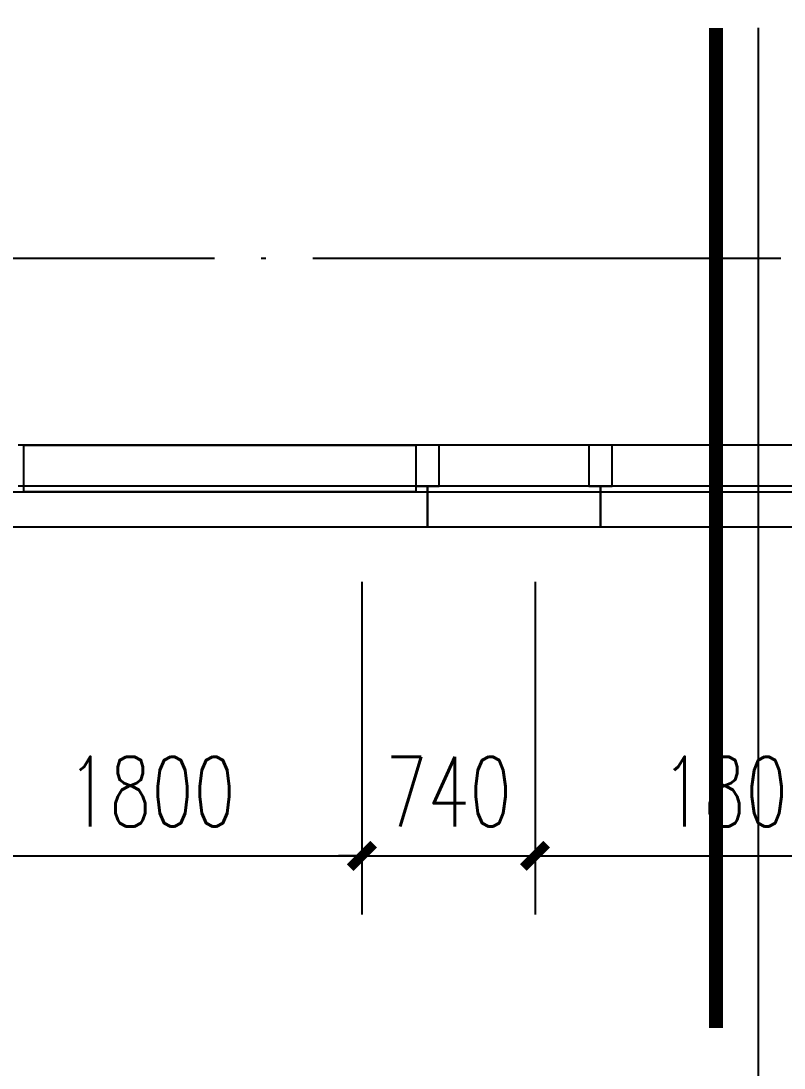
# Model space of a CAD drawing. Header units: millimetres. Extents: x 11476074 to 24729458, y -1239991 to 2813188.
# Drawn here: x 12565989 to 12569251, y 360649 to 365127 of the extents above; entities that cross this region are included whole.
import ezdxf

# ---------------------------------------------------------------- set-up
doc = ezdxf.new("R2010")
doc.units = ezdxf.units.MM
doc.header["$LTSCALE"] = 1000
doc.linetypes.add('DOTE', pattern=[2.42, 2, -0.2, 0.02, -0.2])
for name, color, linetype in [('A-ANNO-DIMS', 3, 'Continuous'), ('A-ANNO-IDEN', 3, 'Continuous'), ('A-AXIS', 18, 'DOTE'), ('A-DETL-0001', 1, 'Continuous'), ('A-GLAZ', 4, 'Continuous'), ('CURTWALL', 4, 'Continuous'), ('排水沟', 133, 'Continuous')]:
    doc.layers.add(name, color=color, linetype=linetype)
doc.layers.add('A-GENM-PROJ', color=2, linetype='Continuous', lineweight=25)
doc.layers.add('A-GLAZ-PROJ', color=2, linetype='Continuous', lineweight=25)
doc.styles.add('_TCH_DIM_T3', font='SIMPLEX', dxfattribs={"width": 0.705882, "bigfont": 'GBCBIG'})
doc.dimstyles.new('_TCH_ARCH&&100', dxfattribs={"dimtxt": 297.5, "dimasz": 100, "dimexe": 250, "dimexo": 300, "dimgap": 126.25, "dimtad": 1, "dimdec": 0, "dimzin": 0, "dimdsep": 46, "dimtxsty": '_TCH_DIM_T3', "dimblk": 'ARCHTICK', "dimcen": 0.09, "dimclrt": 7, "dimazin": 2, "dimtfac": 1, "dimtdec": 0, "dimtix": 1, "dimtmove": 2, "dimatfit": 3, "dimfxl": 0, "dimtolj": 1, "dimtzin": 0, "dimarcsym": 0})

# ---------------------------------------------------------------- blocks, each defined once
blk = doc.blocks.new('_ArchTick')
at = {"color": 0, "linetype": 'ByBlock', "const_width": 0.4}
blk.add_lwpolyline([(-0.5, -0.5), (0.5, 0.5)], dxfattribs=at)
blk = doc.blocks.new('*D5752')
at = {"layer": 'A-ANNO-DIMS', "color": 0, "lineweight": -2, "transparency": 16777216}
for p, q in [((12565926.8, 665133.9), (12565926.8, 663712.4)), ((12567726.9, 665133.9), (12567726.9, 663712.4)), ((12565926.8, 663962.4), (12567726.9, 663962.4))]:
    blk.add_line(p, q, dxfattribs=at)
at = {"layer": 'Defpoints', "color": 0, "transparency": 16777216}
for p in [(12565926.8, 665433.9), (12567726.9, 665433.9), (12567726.9, 663962.4)]:
    blk.add_point(p, dxfattribs=at)
at = {"layer": 'A-ANNO-DIMS', "color": 0, "lineweight": -2, "transparency": 16777216, "xscale": 100, "yscale": 100, "zscale": 100, "rotation": 180}
blk.add_blockref('_ArchTick', (12565926.8, 663962.4), dxfattribs=at)
at = {"layer": 'A-ANNO-DIMS', "color": 0, "lineweight": -2, "transparency": 16777216, "xscale": 100, "yscale": 100, "zscale": 100}
blk.add_blockref('_ArchTick', (12567726.9, 663962.4), dxfattribs=at)
at = {"layer": 'A-ANNO-DIMS', "color": 7, "transparency": 16777216, "insert": (12566826.9, 664237.4), "char_height": 297.5, "attachment_point": 5, "style": '_TCH_DIM_T3'}
blk.add_mtext('\\A1;1800', dxfattribs=at)
blk = doc.blocks.new('*D5753')
at = {"layer": 'A-ANNO-DIMS', "color": 0, "lineweight": -2, "transparency": 16777216}
for p, q in [((12567726.9, 665133.9), (12567726.9, 663712.4)), ((12568466.9, 665133.9), (12568466.9, 663712.4)), ((12567726.9, 663962.4), (12567626.9, 663962.4)), ((12567726.9, 663962.4), (12568466.9, 663962.4)), ((12568466.9, 663962.4), (12568566.9, 663962.4))]:
    blk.add_line(p, q, dxfattribs=at)
at = {"layer": 'Defpoints', "color": 0, "transparency": 16777216}
for p in [(12567726.9, 665433.9), (12568466.9, 665433.9), (12568466.9, 663962.4)]:
    blk.add_point(p, dxfattribs=at)
at = {"layer": 'A-ANNO-DIMS', "color": 0, "lineweight": -2, "transparency": 16777216, "xscale": 100, "yscale": 100, "zscale": 100}
blk.add_blockref('_ArchTick', (12567726.9, 663962.4), dxfattribs=at)
at = {"layer": 'A-ANNO-DIMS', "color": 0, "lineweight": -2, "transparency": 16777216, "xscale": 100, "yscale": 100, "zscale": 100, "rotation": 180}
blk.add_blockref('_ArchTick', (12568466.9, 663962.4), dxfattribs=at)
at = {"layer": 'A-ANNO-DIMS', "color": 7, "transparency": 16777216, "insert": (12568096.9, 664237.4), "char_height": 297.5, "attachment_point": 5, "style": '_TCH_DIM_T3'}
blk.add_mtext('\\A1;740', dxfattribs=at)
blk = doc.blocks.new('*D5754')
at = {"layer": 'A-ANNO-DIMS', "color": 0, "lineweight": -2, "transparency": 16777216}
for p, q in [((12568466.9, 665133.9), (12568466.9, 663712.4)), ((12570266.8, 665133.9), (12570266.8, 663712.4)), ((12568466.9, 663962.4), (12570266.8, 663962.4))]:
    blk.add_line(p, q, dxfattribs=at)
at = {"layer": 'Defpoints', "color": 0, "transparency": 16777216}
for p in [(12568466.9, 665433.9), (12570266.8, 665433.9), (12570266.8, 663962.4)]:
    blk.add_point(p, dxfattribs=at)
at = {"layer": 'A-ANNO-DIMS', "color": 0, "lineweight": -2, "transparency": 16777216, "xscale": 100, "yscale": 100, "zscale": 100, "rotation": 180}
blk.add_blockref('_ArchTick', (12568466.9, 663962.4), dxfattribs=at)
at = {"layer": 'A-ANNO-DIMS', "color": 0, "lineweight": -2, "transparency": 16777216, "xscale": 100, "yscale": 100, "zscale": 100}
blk.add_blockref('_ArchTick', (12570266.8, 663962.4), dxfattribs=at)
at = {"layer": 'A-ANNO-DIMS', "color": 7, "transparency": 16777216, "insert": (12569366.9, 664237.4), "char_height": 297.5, "attachment_point": 5, "style": '_TCH_DIM_T3'}
blk.add_mtext('\\A1;1800', dxfattribs=at)
blk = doc.blocks.new('FO-Vision _ Louver_updated - 150 Spacing -HOTEL 1000 SPAN-4956676-850_L52 HOTEL')
at = {"layer": 'A-GENM-PROJ'}
blk.add_line((675, 0), (1125, 0), dxfattribs=at)
at = {"layer": 'A-GLAZ'}
for p, q in [((675, 150), (625, 150)), ((625, 150), (625, -0.1)), ((675, -0.1), (675, 150)), ((625, 0), (-1175, 0)), ((-1175, 0), (-1175, -25)), ((-1125, -25), (-1175, -25)), ((-1175, -25), (575, -25)), ((1125, -105), (675, -105)), ((675, -125), (1125, -125))]:
    blk.add_line(p, q, dxfattribs=at)
at = {"layer": 'A-GLAZ-PROJ'}
for p, q in [((-1175, 0), (-1175, 150)), ((625, 150), (-1175, 150)), ((-1125, -200), (575, -200))]:
    blk.add_line(p, q, dxfattribs=at)
blk = doc.blocks.new('FO-Vision Panels - 1000 spandrel-4496464-850_L52 HOTEL')
at = {"layer": 'A-GLAZ'}
for p, q in [((-370, 25), (-320, 25)), ((370, 25), (-370, 25)), ((-370, 25), (-370, 0)), ((-370, 0), (370, 0)), ((320, 25), (370, 25)), ((370, 0), (370, 25))]:
    blk.add_line(p, q, dxfattribs=at)
at = {"layer": 'A-GLAZ-PROJ'}
for p, q in [((320, 200), (-320, 200)), ((-370, -150), (-370, 0)), ((370, 0), (370, -150)), ((-370, -150), (370, -150))]:
    blk.add_line(p, q, dxfattribs=at)
blk = doc.blocks.new('FO-Vision _ Louver_updated - 150 Spacing -HOTEL 1000 SPAN-4956731-850_L52 HOTEL')
at = {"layer": 'A-GENM-PROJ'}
blk.add_line((1125.2, 0), (675, 0), dxfattribs=at)
at = {"layer": 'A-GLAZ'}
for p, q in [((1125, 125), (675, 125)), ((675, 105), (1125, 105)), ((-1175, 25), (-1125, 25)), ((575, 25), (-1175, 25)), ((-1175, 25), (-1175, 0)), ((-1175, 0), (625, 0)), ((625, 0.1), (625, -150)), ((675, -150), (675, 0.1)), ((625, -150), (675, -150))]:
    blk.add_line(p, q, dxfattribs=at)
at = {"layer": 'A-GLAZ-PROJ'}
for p, q in [((575, 200), (-1125, 200)), ((-1175, -150), (-1175, 0)), ((-1175, -150), (625, -150))]:
    blk.add_line(p, q, dxfattribs=at)
blk = doc.blocks.new('GP_POLY FOSHAN_SHELL_rvt-2-200_L05-13_ 16-25')
at = {"layer": 'A-DETL-0001'}
for p, q in [((-52220, 16700), (-52320, 16700)), ((-52320, 16700), (-52320, 16525)), ((-52220, 16525), (-52220, 16700)), ((-51480, 16700), (-51580, 16700)), ((-51580, 16700), (-51580, 16525)), ((-51480, 16525), (-51480, 16700)), ((-52320, 16525), (-52220, 16525)), ((-51580, 16525), (-51480, 16525))]:
    blk.add_line(p, q, dxfattribs=at)
at = {"layer": 'A-GLAZ-PROJ', "rotation": 180}
blk.add_blockref('FO-Vision _ Louver_updated - 150 Spacing -HOTEL 1000 SPAN-4956676-850_L52 HOTEL', (-53445, 16499.9), dxfattribs=at)
at = {"layer": 'A-GLAZ-PROJ'}
for name, p in [('FO-Vision Panels - 1000 spandrel-4496464-850_L52 HOTEL', (-51900, 16499.9)), ('FO-Vision _ Louver_updated - 150 Spacing -HOTEL 1000 SPAN-4956731-850_L52 HOTEL', (-50355, 16499.9))]:
    blk.add_blockref(name, p, dxfattribs=at)
blk = doc.blocks.new('GP_POLY FOSHAN_SHELL_rvt-3-200_L06-13_16-26')
at = {"layer": 'CURTWALL'}
blk.add_lwpolyline([(-53994.9, 16700), (-52320, 16700), (-52320, 16500), (-53994.9, 16500)], close=True, dxfattribs=at)
blk.add_blockref('GP_POLY FOSHAN_SHELL_rvt-2-200_L05-13_ 16-25', (0, 0))
blk = doc.blocks.new('asdfadsfasdfsd')
at = {"layer": 'A-ANNO-IDEN'}
blk.add_line((16355.5, -15442.1), (16355.5, -21983.2), dxfattribs=at)
at = {"layer": 'A-ANNO-IDEN', "const_width": 60}
blk.add_lwpolyline([(16175.5, -15442.1), (16175.5, -19719.1)], dxfattribs=at)
blk = doc.blocks.new('qlzw')
at = {"layer": 'A-AXIS'}
blk.add_line((12416866.8, 995989.8), (12486866.8, 995989.8), dxfattribs=at)
blk = doc.blocks.new('幕墙尺寸')
at = {"layer": 'A-ANNO-DIMS', "color": 1}
for p1, p2, picture, middle in [((12565926.8, 665433.9), (12567726.9, 665433.9), '*D5752', (12566826.9, 664237.4)), ((12567726.9, 665433.9), (12568466.9, 665433.9), '*D5753', (12568096.9, 664237.4)), ((12568466.9, 665433.9), (12570266.8, 665433.9), '*D5754', (12569366.9, 664237.4))]:
    dim = blk.add_aligned_dim(p1=p1, p2=p2, distance=-1471.5, dimstyle='_TCH_ARCH&&100', dxfattribs=at)
    dim.commit()
    dim.dimension.update_dxf_attribs({"geometry": picture, "text_midpoint": middle})

msp = doc.modelspace()

# ---------------------------------------------------------------- block references
for name, p in [('asdfadsfasdfsd', (12552784.8, 380539.6)), ('GP_POLY FOSHAN_SHELL_rvt-3-200_L06-13_16-26', (12619996.8, 346613.3))]:
    msp.add_blockref(name, p)
at = {"layer": 'A-ANNO-DIMS'}
msp.add_blockref('幕墙尺寸', (-280, -302405.8), dxfattribs=at)
at = {"layer": '排水沟'}
msp.add_blockref('qlzw', (133430, -631876.5), dxfattribs=at)

doc.saveas('drawing.dxf')
